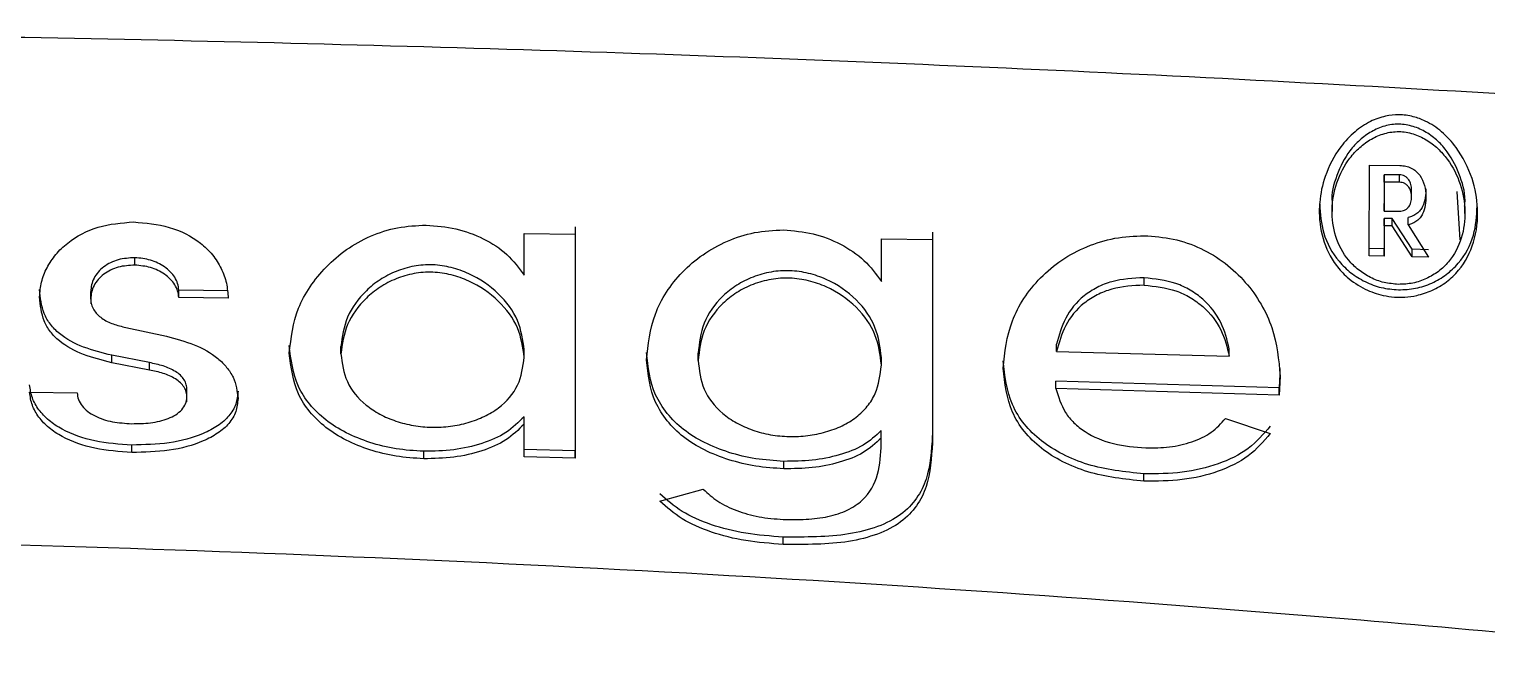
# Model space of a CAD drawing. Extents: x 943 to 1030, y 781 to 934.
# Drawn here: x 1010.415 to 1012.041, y 875.859 to 876.557 of the extents above; entities that cross this region are included whole.
import ezdxf

# ---------------------------------------------------------------- set-up
doc = ezdxf.new("R2010")
doc.units = 0
doc.header["$MEASUREMENT"] = 0
doc.layers.add('1', color=4, linetype='Continuous')

# ---------------------------------------------------------------- blocks, each defined once
blk = doc.blocks.new('AIRA')
at = {"layer": '1', "color": 3, "linetype": 'Continuous', "lineweight": 25}
for p, q in [((68.7324, 73.1382), (68.7325, 73.2393)), ((68.7325, 73.2393), (68.7666, 73.239)), ((68.7488, 73.2288), (68.7488, 73.1966)), ((68.7659, 73.2286), (68.7488, 73.2288)), ((68.7488, 73.2206), (68.7488, 73.2288)), ((68.7488, 73.2206), (68.7488, 73.1883)), ((68.7659, 73.2204), (68.7488, 73.2206)), ((68.7659, 73.2204), (68.7659, 73.2286)), ((68.7796, 73.2039), (68.7796, 73.2121)), ((68.8339, 73.1562), (68.8305, 73.2101)), ((68.6908, 73.1959), (68.6908, 73.1876)), ((68.7488, 73.1883), (68.7488, 73.1966)), ((68.7488, 73.1883), (68.7659, 73.1881)), ((68.839, 73.1856), (68.839, 73.1938)), ((68.758, 73.18), (68.7488, 73.1801)), ((68.7488, 73.1801), (68.7488, 73.1462)), ((68.7488, 73.1718), (68.7488, 73.1801)), ((68.7488, 73.1718), (68.7488, 73.1379)), ((68.758, 73.1717), (68.7488, 73.1718)), ((68.7801, 73.1456), (68.758, 73.18)), ((68.758, 73.1717), (68.758, 73.18)), ((68.7801, 73.1373), (68.758, 73.1717)), ((68.7758, 73.1729), (68.7758, 73.1811)), ((68.7758, 73.1729), (68.7985, 73.137)), ((67.7897, 73.1633), (67.8467, 73.1625)), ((67.7897, 73.1167), (67.7897, 73.1633)), ((68.1881, 73.1097), (68.1882, 73.1574)), ((68.1882, 73.1574), (68.2452, 73.1565)), ((67.3554, 73.128), (67.3554, 73.1363)), ((68.7488, 73.1462), (68.7324, 73.1465)), ((68.7488, 73.1379), (68.7324, 73.1382)), ((68.7488, 73.1379), (68.7488, 73.1462)), ((68.7985, 73.1452), (68.7801, 73.1456)), ((68.7801, 73.1373), (68.7801, 73.1456)), ((68.7985, 73.137), (68.7801, 73.1373)), ((68.4811, 73.1057), (68.4811, 73.1139)), ((67.3062, 73.0901), (67.3062, 73.0984)), ((67.3062, 73.0901), (67.3062, 73.0849)), ((67.4595, 73.0993), (67.4045, 73.1001)), ((67.4045, 73.0918), (67.4045, 73.1001)), ((67.4595, 73.0911), (67.4045, 73.0918)), ((67.3455, 73.0584), (67.3907, 73.0486)), ((68.3835, 73.0316), (68.3835, 73.0399)), ((67.3717, 73.0193), (67.3297, 73.0275)), ((67.3297, 73.0192), (67.3297, 73.0275)), ((67.5853, 73.029), (67.5853, 73.0373)), ((67.7897, 73.0252), (67.7897, 73.0334)), ((67.9838, 73.0215), (67.9838, 73.0298)), ((68.1881, 73.0166), (68.1881, 73.0249)), ((68.3835, 73.0316), (68.5761, 73.0264)), ((68.5761, 73.0264), (68.5761, 73.0347)), ((67.3717, 73.011), (67.3297, 73.0192)), ((67.3717, 73.011), (67.3717, 73.0193)), ((68.6326, 73.0065), (68.6317, 72.9912)), ((68.633, 73.0043), (68.633, 73.0126)), ((67.4136, 72.9757), (67.4136, 72.989)), ((68.6317, 72.9912), (68.3828, 72.9987)), ((68.3828, 72.9905), (68.3828, 72.9987)), ((68.6317, 72.9829), (68.3828, 72.9905)), ((68.633, 73.0043), (68.6317, 72.9829)), ((68.6317, 72.9829), (68.6317, 72.9912)), ((67.238, 72.9863), (67.2911, 72.9855)), ((67.4705, 72.9792), (67.4705, 72.9875)), ((67.7896, 72.9507), (67.7896, 72.959)), ((68.5721, 72.957), (68.6219, 72.9402)), ((67.7896, 72.9143), (67.7896, 72.9507)), ((68.188, 72.9352), (68.188, 72.9435)), ((67.3519, 72.9191), (67.3519, 72.9274)), ((68.188, 72.9287), (68.188, 72.9352)), ((68.245, 72.9297), (68.245, 72.938)), ((67.6776, 72.9121), (67.6776, 72.9204)), ((67.8466, 72.921), (67.7896, 72.9225)), ((67.8466, 72.9128), (67.7896, 72.9143)), ((67.8466, 72.9128), (67.8466, 72.921)), ((68.0793, 72.9009), (68.0793, 72.9092)), ((68.481, 72.887), (68.481, 72.8952)), ((67.9411, 72.8647), (67.9895, 72.8781)), ((68.0786, 72.8166), (68.0786, 72.8248))]:
    blk.add_line(p, q, dxfattribs=at)
for points, knots in [([(71.6613, 73.0272), (71.2632, 73.0857), (70.4711, 73.2022), (69.2763, 73.2991), (68.0869, 73.3637), (66.8986, 73.3912), (65.719, 73.391), (64.5468, 73.3684), (63.3813, 73.3092), (62.2111, 73.2089), (61.4348, 73.0943), (61.0445, 73.0366)], [0, 0, 0, 0, 0.113392, 0.225638, 0.337341, 0.448782, 0.560233, 0.669481, 0.778832, 0.888788, 1, 1, 1, 1]), ([(68.7649, 73.0921), (68.7648, 73.0921), (68.7647, 73.0921), (68.7643, 73.0922), (68.7628, 73.0922), (68.7573, 73.0925), (68.7449, 73.0944), (68.7263, 73.101), (68.7086, 73.1128), (68.6915, 73.1314), (68.679, 73.1572), (68.676, 73.182), (68.6774, 73.2054), (68.6825, 73.2294), (68.6966, 73.2566), (68.7151, 73.2767), (68.7324, 73.2884), (68.7494, 73.2944), (68.7658, 73.2963), (68.7809, 73.2942), (68.7974, 73.2881), (68.8142, 73.2768), (68.8333, 73.2556), (68.8482, 73.2262), (68.8549, 73.1896), (68.851, 73.1537), (68.8367, 73.1259), (68.819, 73.1089), (68.8029, 73.0994), (68.787, 73.0941), (68.7741, 73.0922), (68.7673, 73.0921), (68.7649, 73.0921)], [0, 0, 0, 0, 0.000072, 0.000597, 0.002016, 0.007306, 0.027584, 0.062548, 0.102855, 0.133014, 0.191275, 0.250029, 0.261691, 0.312456, 0.374569, 0.412995, 0.446626, 0.475632, 0.499758, 0.526062, 0.549056, 0.58483, 0.623805, 0.688795, 0.746269, 0.811934, 0.87362, 0.905757, 0.937092, 0.966767, 0.988236, 1, 1, 1, 1]), ([(68.8386, 73.1939), (68.8387, 73.1947), (68.8403, 73.2055), (68.8345, 73.227), (68.8233, 73.2506), (68.8091, 73.2666), (68.7962, 73.2765), (68.7815, 73.2832), (68.7654, 73.2859), (68.7493, 73.2837), (68.7344, 73.2772), (68.7213, 73.2677), (68.7068, 73.252), (68.6954, 73.2285), (68.6894, 73.2072), (68.691, 73.1966), (68.6911, 73.1959)], [0, 0, 0, 0, 0.0103362, 0.1324628, 0.2548313, 0.3169837, 0.3788154, 0.4396617, 0.5002715, 0.5610115, 0.6221422, 0.6841406, 0.7460655, 0.868533, 0.991308, 1, 1, 1, 1]), ([(68.7649, 73.1065), (68.7703, 73.1067), (68.7811, 73.1072), (68.7963, 73.1126), (68.8099, 73.1206), (68.8248, 73.1348), (68.8367, 73.1577), (68.8405, 73.188), (68.8352, 73.2186), (68.8232, 73.2423), (68.8091, 73.2584), (68.7962, 73.2682), (68.7815, 73.275), (68.7654, 73.2777), (68.7493, 73.2754), (68.7344, 73.269), (68.7213, 73.2595), (68.7068, 73.2437), (68.6947, 73.2202), (68.6893, 73.1897), (68.6933, 73.1595), (68.7053, 73.1368), (68.7201, 73.1223), (68.7335, 73.1138), (68.7486, 73.1079), (68.7595, 73.107), (68.7649, 73.1065)], [0, 0, 0, 0, 0.031306, 0.062452, 0.093722, 0.125114, 0.187471, 0.250061, 0.312313, 0.374688, 0.406368, 0.437886, 0.468901, 0.499796, 0.530757, 0.561917, 0.593519, 0.625084, 0.687509, 0.750092, 0.812601, 0.874775, 0.906112, 0.937441, 0.968662, 1, 1, 1, 1]), ([(68.7666, 73.239), (68.7688, 73.2389), (68.7731, 73.2386), (68.7792, 73.2364), (68.7846, 73.2329), (68.7902, 73.2267), (68.7946, 73.217), (68.7952, 73.2089), (68.7955, 73.2049)], [0, 0, 0, 0, 0.125316, 0.250129, 0.375064, 0.500555, 0.749814, 1, 1, 1, 1]), ([(68.7796, 73.2121), (68.7795, 73.2141), (68.7792, 73.2179), (68.7771, 73.2225), (68.7744, 73.2255), (68.7719, 73.2273), (68.769, 73.2284), (68.7669, 73.2286), (68.7659, 73.2286)], [0, 0, 0, 0, 0.249296, 0.498654, 0.623865, 0.748908, 0.874113, 1, 1, 1, 1]), ([(68.7796, 73.2039), (68.7795, 73.2058), (68.7792, 73.2097), (68.7771, 73.2143), (68.7744, 73.2173), (68.7719, 73.219), (68.769, 73.2202), (68.7669, 73.2203), (68.7659, 73.2204)], [0, 0, 0, 0, 0.249296, 0.498654, 0.623865, 0.748908, 0.874113, 1, 1, 1, 1]), ([(68.7659, 73.1881), (68.7669, 73.1881), (68.7689, 73.1882), (68.7718, 73.1892), (68.7744, 73.1908), (68.7771, 73.1937), (68.7792, 73.1981), (68.7795, 73.2019), (68.7796, 73.2039)], [0, 0, 0, 0, 0.125361, 0.250258, 0.375259, 0.500795, 0.750034, 1, 1, 1, 1]), ([(68.7955, 73.2131), (68.7954, 73.2097), (68.7952, 73.203), (68.7929, 73.1948), (68.7893, 73.189), (68.7855, 73.1853), (68.7809, 73.1827), (68.7775, 73.1816), (68.7758, 73.1811)], [0, 0, 0, 0, 0.249834, 0.499045, 0.624064, 0.749129, 0.874216, 1, 1, 1, 1]), ([(68.7955, 73.2049), (68.7954, 73.2015), (68.7952, 73.1947), (68.7929, 73.1865), (68.7893, 73.1807), (68.7855, 73.1771), (68.7809, 73.1744), (68.7775, 73.1734), (68.7758, 73.1729)], [0, 0, 0, 0, 0.249834, 0.499045, 0.624064, 0.749129, 0.874216, 1, 1, 1, 1]), ([(68.6771, 73.1962), (68.6778, 73.1852), (68.6793, 73.1622), (68.6938, 73.1362), (68.7114, 73.119), (68.7274, 73.1091), (68.7455, 73.1021), (68.7584, 73.101), (68.7649, 73.1004)], [0, 0, 0, 0, 0.233752, 0.488035, 0.615974, 0.744019, 0.871755, 1, 1, 1, 1]), ([(68.7649, 73.1004), (68.7713, 73.1007), (68.7842, 73.1013), (68.8024, 73.1075), (68.8186, 73.1169), (68.8364, 73.1338), (68.8507, 73.1598), (68.852, 73.1828), (68.8527, 73.1937)], [0, 0, 0, 0, 0.12844, 0.25622, 0.384423, 0.513087, 0.768747, 1, 1, 1, 1]), ([(67.2492, 73.0925), (67.2496, 73.0981), (67.2505, 73.1091), (67.2569, 73.1252), (67.2668, 73.1401), (67.2844, 73.1573), (67.3139, 73.1729), (67.3406, 73.1751), (67.354, 73.1761)], [0, 0, 0, 0, 0.125882, 0.25115, 0.376045, 0.500728, 0.749011, 1, 1, 1, 1]), ([(67.354, 73.1761), (67.3675, 73.175), (67.3944, 73.1726), (67.4245, 73.1572), (67.4426, 73.1398), (67.4523, 73.1244), (67.4583, 73.1079), (67.4591, 73.0967), (67.4595, 73.0911)], [0, 0, 0, 0, 0.250121, 0.498624, 0.623907, 0.748542, 0.873827, 1, 1, 1, 1]), ([(67.5277, 73.03), (67.5297, 73.0468), (67.5336, 73.0802), (67.5609, 73.12), (67.5909, 73.146), (67.6179, 73.1611), (67.6483, 73.171), (67.6697, 73.1721), (67.6804, 73.1726)], [0, 0, 0, 0, 0.249759, 0.498829, 0.624122, 0.749066, 0.874321, 1, 1, 1, 1]), ([(67.6804, 73.1726), (67.6915, 73.1717), (67.7137, 73.17), (67.7446, 73.1583), (67.772, 73.1409), (67.7838, 73.1248), (67.7897, 73.1167)], [0, 0, 0, 0, 0.25235, 0.50275, 0.750668, 1, 1, 1, 1]), ([(67.8467, 73.1707), (67.8467, 73.1242), (67.8467, 73.0309), (67.8466, 72.9577), (67.8466, 72.921)], [0, 0, 0, 0, 0.498859, 1, 1, 1, 1]), ([(67.8467, 73.1625), (67.8467, 73.1159), (67.8467, 73.0226), (67.8466, 72.9494), (67.8466, 72.9128)], [0, 0, 0, 0, 0.498859, 1, 1, 1, 1]), ([(67.9261, 73.0223), (67.9279, 73.0394), (67.9316, 73.0734), (67.958, 73.1144), (67.9885, 73.1404), (68.0159, 73.1555), (68.0464, 73.1656), (68.068, 73.1667), (68.0788, 73.1672)], [0, 0, 0, 0, 0.250279, 0.498064, 0.623329, 0.748656, 0.873981, 1, 1, 1, 1]), ([(68.0788, 73.1672), (68.09, 73.1663), (68.1122, 73.1644), (68.1431, 73.1522), (68.1703, 73.1344), (68.1822, 73.1179), (68.1881, 73.1097)], [0, 0, 0, 0, 0.251834, 0.50216, 0.750554, 1, 1, 1, 1]), ([(68.2452, 73.1647), (68.2451, 73.1233), (68.2451, 73.0405), (68.245, 72.9721), (68.245, 72.938)], [0, 0, 0, 0, 0.500251, 1, 1, 1, 1]), ([(68.2452, 73.1565), (68.2451, 73.115), (68.2451, 73.0322), (68.245, 72.9639), (68.245, 72.9297)], [0, 0, 0, 0, 0.500251, 1, 1, 1, 1]), ([(68.3239, 73.0131), (68.3258, 73.0308), (68.3296, 73.066), (68.3572, 73.108), (68.3887, 73.1344), (68.417, 73.1494), (68.4482, 73.1593), (68.4702, 73.1603), (68.4812, 73.1608)], [0, 0, 0, 0, 0.2501011, 0.4978934, 0.6232, 0.74848, 0.8738979, 1, 1, 1, 1]), ([(68.4812, 73.1608), (68.4921, 73.16), (68.5139, 73.1583), (68.5449, 73.1475), (68.5723, 73.1308), (68.6023, 73.1023), (68.6279, 73.0583), (68.6313, 73.0224), (68.633, 73.0043)], [0, 0, 0, 0, 0.1256815, 0.2504706, 0.3754221, 0.5007544, 0.7491867, 1, 1, 1, 1]), ([(67.3554, 73.1363), (67.3491, 73.1359), (67.3397, 73.1353), (67.3283, 73.1309), (67.3206, 73.1263), (67.3143, 73.1204), (67.3097, 73.1136), (67.3067, 73.1061), (67.3064, 73.101), (67.3062, 73.0984)], [0, 0, 0, 0, 0.249141, 0.373938, 0.498554, 0.623725, 0.748685, 0.874113, 1, 1, 1, 1]), ([(67.4045, 73.1001), (67.4042, 73.1025), (67.4036, 73.1075), (67.4002, 73.1145), (67.3952, 73.1208), (67.3866, 73.1279), (67.3733, 73.1345), (67.3613, 73.1357), (67.3554, 73.1363)], [0, 0, 0, 0, 0.125132, 0.250079, 0.375347, 0.500699, 0.750326, 1, 1, 1, 1]), ([(67.3554, 73.128), (67.3491, 73.1276), (67.3397, 73.1271), (67.3283, 73.1226), (67.3206, 73.118), (67.3143, 73.1122), (67.3097, 73.1053), (67.3067, 73.0979), (67.3064, 73.0927), (67.3062, 73.0901)], [0, 0, 0, 0, 0.249141, 0.373938, 0.498554, 0.623725, 0.748685, 0.874113, 1, 1, 1, 1]), ([(67.4045, 73.0918), (67.4042, 73.0943), (67.4036, 73.0992), (67.4002, 73.1062), (67.3952, 73.1126), (67.3866, 73.1197), (67.3733, 73.1263), (67.3613, 73.1274), (67.3554, 73.128)], [0, 0, 0, 0, 0.1251322, 0.2500789, 0.3753472, 0.5006993, 0.7503263, 1, 1, 1, 1]), ([(67.7897, 73.0334), (67.7882, 73.0445), (67.7852, 73.0667), (67.7625, 73.0974), (67.7347, 73.1166), (67.7086, 73.1259), (67.6877, 73.1291), (67.6666, 73.1275), (67.6466, 73.1215), (67.6285, 73.1121), (67.6082, 73.0958), (67.5897, 73.0703), (67.5868, 73.0483), (67.5853, 73.0373)], [0, 0, 0, 0, 0.124861, 0.249326, 0.374407, 0.436717, 0.498901, 0.561112, 0.623652, 0.686706, 0.74969, 0.874546, 1, 1, 1, 1]), ([(67.7897, 73.0252), (67.7882, 73.0363), (67.7852, 73.0585), (67.7625, 73.0891), (67.7347, 73.1084), (67.7086, 73.1176), (67.6877, 73.1208), (67.6666, 73.1192), (67.6466, 73.1133), (67.6285, 73.1038), (67.6082, 73.0876), (67.5897, 73.0621), (67.5868, 73.0401), (67.5853, 73.029)], [0, 0, 0, 0, 0.124861, 0.249326, 0.374407, 0.436717, 0.498901, 0.561112, 0.623652, 0.686706, 0.74969, 0.874546, 1, 1, 1, 1]), ([(68.1881, 73.0249), (68.1867, 73.0363), (68.184, 73.0589), (68.1618, 73.0907), (68.1336, 73.1102), (68.1072, 73.1194), (68.0861, 73.1225), (68.0649, 73.121), (68.0447, 73.1153), (68.0263, 73.1061), (68.0057, 73.0898), (67.9876, 73.0635), (67.985, 73.041), (67.9838, 73.0298)], [0, 0, 0, 0, 0.124948, 0.249356, 0.374617, 0.437003, 0.499168, 0.561376, 0.62381, 0.686611, 0.749651, 0.874484, 1, 1, 1, 1]), ([(68.1881, 73.0166), (68.1867, 73.028), (68.184, 73.0507), (68.1618, 73.0824), (68.1336, 73.1019), (68.1072, 73.1111), (68.0861, 73.1142), (68.0649, 73.1127), (68.0447, 73.1071), (68.0263, 73.0979), (68.0057, 73.0815), (67.9876, 73.0552), (67.985, 73.0328), (67.9838, 73.0215)], [0, 0, 0, 0, 0.1249483, 0.2493556, 0.3746167, 0.4370032, 0.4991682, 0.5613765, 0.6238096, 0.6866115, 0.7496512, 0.8744841, 1, 1, 1, 1]), ([(68.4811, 73.1139), (68.4689, 73.1133), (68.4506, 73.1123), (68.4284, 73.1035), (68.4091, 73.0911), (68.3914, 73.0692), (68.3862, 73.0497), (68.3835, 73.0399)], [0, 0, 0, 0, 0.2502781, 0.3745113, 0.4993503, 0.7481507, 1, 1, 1, 1]), ([(68.4811, 73.1057), (68.4689, 73.105), (68.4506, 73.104), (68.4284, 73.0952), (68.4091, 73.0829), (68.3914, 73.061), (68.3862, 73.0414), (68.3835, 73.0316)], [0, 0, 0, 0, 0.2502781, 0.3745113, 0.4993503, 0.7481507, 1, 1, 1, 1]), ([(68.5761, 73.0347), (68.5737, 73.0446), (68.5689, 73.0644), (68.5517, 73.0869), (68.5331, 73.1004), (68.5115, 73.1106), (68.4933, 73.1126), (68.4811, 73.1139)], [0, 0, 0, 0, 0.250562, 0.499168, 0.624543, 0.749433, 1, 1, 1, 1]), ([(68.4811, 73.1057), (68.4932, 73.1044), (68.5114, 73.1024), (68.533, 73.0922), (68.5517, 73.0787), (68.5689, 73.0562), (68.5737, 73.0364), (68.5761, 73.0264)], [0, 0, 0, 0, 0.249739, 0.374665, 0.500101, 0.749804, 1, 1, 1, 1]), ([(67.3297, 73.0275), (67.3191, 73.0301), (67.2978, 73.0354), (67.2742, 73.0478), (67.2608, 73.0618), (67.2514, 73.078), (67.2501, 73.0916), (67.2492, 73.1008)], [0, 0, 0, 0, 0.251783, 0.500072, 0.624344, 0.748695, 1, 1, 1, 1]), ([(67.3297, 73.0192), (67.3191, 73.0219), (67.2978, 73.0272), (67.2742, 73.0396), (67.2608, 73.0535), (67.2514, 73.0697), (67.2501, 73.0834), (67.2492, 73.0925)], [0, 0, 0, 0, 0.251783, 0.500072, 0.624344, 0.748695, 1, 1, 1, 1]), ([(67.3062, 73.0901), (67.3064, 73.0881), (67.3067, 73.084), (67.3094, 73.0782), (67.3133, 73.073), (67.3203, 73.0672), (67.3311, 73.0619), (67.3407, 73.0596), (67.3455, 73.0584)], [0, 0, 0, 0, 0.125625, 0.250582, 0.375568, 0.500489, 0.749031, 1, 1, 1, 1]), ([(67.3907, 73.0486), (67.4012, 73.0458), (67.4221, 73.0404), (67.445, 73.0276), (67.4583, 73.0142), (67.468, 72.9992), (67.4695, 72.9872), (67.4705, 72.9792)], [0, 0, 0, 0, 0.2510265, 0.4989173, 0.623579, 0.7485426, 1, 1, 1, 1]), ([(67.6776, 72.9204), (67.6672, 72.921), (67.6466, 72.9224), (67.6172, 72.9297), (67.5906, 72.9405), (67.5604, 72.9596), (67.5335, 72.9916), (67.5296, 73.0227), (67.5277, 73.0383)], [0, 0, 0, 0, 0.125719, 0.250854, 0.37588, 0.500743, 0.749096, 1, 1, 1, 1]), ([(67.6776, 72.9121), (67.6672, 72.9128), (67.6466, 72.9141), (67.6172, 72.9215), (67.5906, 72.9322), (67.5604, 72.9513), (67.5335, 72.9833), (67.5296, 73.0144), (67.5277, 73.03)], [0, 0, 0, 0, 0.125719, 0.250854, 0.37588, 0.500743, 0.749096, 1, 1, 1, 1]), ([(67.5853, 73.029), (67.5867, 73.0185), (67.5894, 72.9973), (67.608, 72.975), (67.6283, 72.9614), (67.6463, 72.9537), (67.6661, 72.9487), (67.6868, 72.9467), (67.7076, 72.9479), (67.7274, 72.952), (67.7456, 72.9589), (67.7665, 72.9715), (67.7855, 72.9933), (67.7883, 73.0145), (67.7897, 73.0252)], [0, 0, 0, 0, 0.12499, 0.249364, 0.312143, 0.374762, 0.437131, 0.499404, 0.561771, 0.624289, 0.687076, 0.750133, 0.874832, 1, 1, 1, 1]), ([(68.0793, 72.9092), (68.0688, 72.9099), (68.0477, 72.9113), (68.0177, 72.9186), (67.9902, 72.9295), (67.9667, 72.9442), (67.9484, 72.9623), (67.9307, 72.9901), (67.9279, 73.0144), (67.9261, 73.0306)], [0, 0, 0, 0, 0.125805, 0.250976, 0.375602, 0.499986, 0.624243, 0.748979, 1, 1, 1, 1]), ([(68.0793, 72.9009), (68.0688, 72.9016), (68.0477, 72.9031), (68.0177, 72.9104), (67.9902, 72.9213), (67.9667, 72.9359), (67.9484, 72.9541), (67.9307, 72.9819), (67.9279, 73.0061), (67.9261, 73.0223)], [0, 0, 0, 0, 0.1258048, 0.2509755, 0.3756018, 0.4999864, 0.6242426, 0.7489787, 1, 1, 1, 1]), ([(67.9838, 73.0215), (67.985, 73.0107), (67.9875, 72.989), (68.0056, 72.9658), (68.0261, 72.9517), (68.0443, 72.9436), (68.0642, 72.9384), (68.0852, 72.9364), (68.1061, 72.9375), (68.1262, 72.9415), (68.1447, 72.9484), (68.1606, 72.958), (68.173, 72.9703), (68.185, 72.9892), (68.1868, 73.0057), (68.1881, 73.0166)], [0, 0, 0, 0, 0.124782, 0.249008, 0.31191, 0.374467, 0.43678, 0.499078, 0.561573, 0.62413, 0.686729, 0.749479, 0.812048, 0.874509, 1, 1, 1, 1]), ([(68.481, 72.8952), (68.4596, 72.8975), (68.4274, 72.901), (68.39, 72.9165), (68.3657, 72.9315), (68.3468, 72.9504), (68.3286, 72.9794), (68.3258, 73.0046), (68.3239, 73.0214)], [0, 0, 0, 0, 0.250192, 0.374872, 0.499336, 0.623741, 0.748611, 1, 1, 1, 1]), ([(67.4136, 72.989), (67.4134, 72.9909), (67.4132, 72.9947), (67.4106, 73.0002), (67.4065, 73.0053), (67.3989, 73.0109), (67.3871, 73.016), (67.3768, 73.0182), (67.3717, 73.0193)], [0, 0, 0, 0, 0.125279, 0.250079, 0.375087, 0.500396, 0.749665, 1, 1, 1, 1]), ([(67.4136, 72.9807), (67.4134, 72.9826), (67.4132, 72.9864), (67.4106, 72.992), (67.4065, 72.997), (67.3989, 73.0027), (67.3871, 73.0078), (67.3768, 73.01), (67.3717, 73.011)], [0, 0, 0, 0, 0.125279, 0.250079, 0.375087, 0.500396, 0.749665, 1, 1, 1, 1]), ([(68.481, 72.887), (68.4596, 72.8893), (68.4274, 72.8928), (68.39, 72.9082), (68.3657, 72.9233), (68.3468, 72.9422), (68.3286, 72.9711), (68.3258, 72.9963), (68.3239, 73.0131)], [0, 0, 0, 0, 0.250192, 0.374872, 0.499336, 0.623741, 0.748611, 1, 1, 1, 1]), ([(67.3519, 72.9274), (67.338, 72.9283), (67.3103, 72.9303), (67.2789, 72.9415), (67.2591, 72.9545), (67.2479, 72.9664), (67.2402, 72.9799), (67.2387, 72.9896), (67.238, 72.9946)], [0, 0, 0, 0, 0.250008, 0.49839, 0.623598, 0.748656, 0.874, 1, 1, 1, 1]), ([(68.3828, 72.9905), (68.3855, 72.9813), (68.3896, 72.9676), (68.4025, 72.9519), (68.419, 72.9387), (68.4466, 72.9273), (68.4708, 72.9252), (68.483, 72.9241)], [0, 0, 0, 0, 0.250208, 0.37444, 0.499608, 0.748677, 1, 1, 1, 1]), ([(67.3519, 72.9191), (67.338, 72.9201), (67.3103, 72.9221), (67.2789, 72.9333), (67.2591, 72.9463), (67.2479, 72.9582), (67.2402, 72.9716), (67.2387, 72.9814), (67.238, 72.9863)], [0, 0, 0, 0, 0.250008, 0.49839, 0.623598, 0.748656, 0.874, 1, 1, 1, 1]), ([(67.2911, 72.9855), (67.2914, 72.983), (67.292, 72.9779), (67.2963, 72.9708), (67.3026, 72.9646), (67.3135, 72.958), (67.3303, 72.9525), (67.3447, 72.9517), (67.352, 72.9512)], [0, 0, 0, 0, 0.125201, 0.250172, 0.3753, 0.500711, 0.750261, 1, 1, 1, 1]), ([(67.4705, 72.9875), (67.47, 72.9826), (67.469, 72.9727), (67.461, 72.9594), (67.4483, 72.9484), (67.4267, 72.9371), (67.394, 72.9283), (67.366, 72.9277), (67.3519, 72.9274)], [0, 0, 0, 0, 0.125632, 0.250272, 0.375166, 0.501024, 0.749758, 1, 1, 1, 1]), ([(67.4705, 72.9792), (67.47, 72.9743), (67.469, 72.9644), (67.461, 72.9511), (67.4483, 72.9401), (67.4267, 72.9288), (67.394, 72.92), (67.366, 72.9194), (67.3519, 72.9191)], [0, 0, 0, 0, 0.125632, 0.250272, 0.375166, 0.501024, 0.749758, 1, 1, 1, 1]), ([(67.352, 72.9512), (67.359, 72.9513), (67.3731, 72.9515), (67.39, 72.9554), (67.4013, 72.961), (67.408, 72.9666), (67.4126, 72.9733), (67.4132, 72.9782), (67.4136, 72.9807)], [0, 0, 0, 0, 0.2509503, 0.4992521, 0.6247256, 0.7499959, 0.8746402, 1, 1, 1, 1]), ([(67.7896, 72.959), (67.7834, 72.9527), (67.7708, 72.9403), (67.7428, 72.9284), (67.7114, 72.921), (67.6889, 72.9206), (67.6776, 72.9204)], [0, 0, 0, 0, 0.2490933, 0.4975589, 0.7481941, 1, 1, 1, 1]), ([(68.483, 72.9241), (68.4919, 72.9242), (68.5097, 72.9244), (68.5348, 72.9303), (68.5572, 72.9407), (68.5671, 72.9515), (68.5721, 72.957)], [0, 0, 0, 0, 0.251494, 0.500507, 0.749334, 1, 1, 1, 1]), ([(67.7896, 72.9507), (67.7834, 72.9445), (67.7708, 72.9321), (67.7428, 72.9201), (67.7114, 72.9128), (67.6889, 72.9123), (67.6776, 72.9121)], [0, 0, 0, 0, 0.249093, 0.497559, 0.748194, 1, 1, 1, 1]), ([(68.188, 72.9435), (68.1817, 72.9377), (68.1691, 72.9261), (68.1415, 72.9158), (68.1113, 72.9095), (68.09, 72.9093), (68.0793, 72.9092)], [0, 0, 0, 0, 0.249563, 0.499042, 0.748896, 1, 1, 1, 1]), ([(68.6219, 72.9484), (68.6144, 72.9396), (68.5994, 72.9221), (68.5645, 72.9052), (68.5242, 72.8955), (68.4954, 72.8953), (68.481, 72.8952)], [0, 0, 0, 0, 0.249909, 0.498884, 0.748725, 1, 1, 1, 1]), ([(68.6219, 72.9402), (68.6144, 72.9314), (68.5994, 72.9139), (68.5645, 72.8969), (68.5242, 72.8873), (68.4954, 72.8871), (68.481, 72.887)], [0, 0, 0, 0, 0.2499086, 0.4988839, 0.7487248, 1, 1, 1, 1]), ([(68.245, 72.938), (68.244, 72.9212), (68.2426, 72.896), (68.2284, 72.8676), (68.211, 72.8491), (68.1848, 72.8356), (68.1412, 72.8245), (68.1036, 72.8247), (68.0786, 72.8248)], [0, 0, 0, 0, 0.249349, 0.375038, 0.500403, 0.625244, 0.750197, 1, 1, 1, 1]), ([(68.245, 72.9297), (68.244, 72.913), (68.2426, 72.8877), (68.2284, 72.8593), (68.211, 72.8409), (68.1848, 72.8273), (68.1412, 72.8162), (68.1036, 72.8164), (68.0786, 72.8166)], [0, 0, 0, 0, 0.249349, 0.375038, 0.500403, 0.625244, 0.750197, 1, 1, 1, 1]), ([(68.0786, 72.8444), (68.0871, 72.8443), (68.1042, 72.844), (68.1291, 72.8471), (68.1509, 72.8542), (68.173, 72.869), (68.1862, 72.8942), (68.1874, 72.9172), (68.188, 72.9287)], [0, 0, 0, 0, 0.1254919, 0.2501682, 0.3750523, 0.5005709, 0.750149, 1, 1, 1, 1]), ([(68.188, 72.9352), (68.1817, 72.9294), (68.1691, 72.9178), (68.1415, 72.9075), (68.1113, 72.9012), (68.09, 72.901), (68.0793, 72.9009)], [0, 0, 0, 0, 0.249563, 0.499042, 0.748896, 1, 1, 1, 1]), ([(67.9895, 72.8781), (67.9946, 72.8734), (68.0045, 72.8641), (68.0263, 72.8538), (68.0513, 72.8466), (68.0695, 72.8451), (68.0786, 72.8444)], [0, 0, 0, 0, 0.251108, 0.500562, 0.749465, 1, 1, 1, 1]), ([(68.0786, 72.8248), (68.0645, 72.8258), (68.0365, 72.8279), (67.9976, 72.8378), (67.9642, 72.8525), (67.9488, 72.8661), (67.9411, 72.873)], [0, 0, 0, 0, 0.2506508, 0.4994033, 0.7486592, 1, 1, 1, 1]), ([(68.0786, 72.8166), (68.0645, 72.8176), (68.0365, 72.8197), (67.9976, 72.8296), (67.9642, 72.8443), (67.9488, 72.8579), (67.9411, 72.8647)], [0, 0, 0, 0, 0.250651, 0.499403, 0.748659, 1, 1, 1, 1]), ([(71.6596, 72.3), (71.5039, 72.3322), (71.1893, 72.3973), (70.7095, 72.4832), (70.2182, 72.5612), (69.7153, 72.6298), (69.2158, 72.6872), (68.6334, 72.7419), (67.9575, 72.7888), (67.1637, 72.8213), (66.4428, 72.8308), (65.8142, 72.8259), (65.2968, 72.8128), (64.7955, 72.7913), (64.3108, 72.7618), (63.8281, 72.7235), (63.2417, 72.6655), (62.5549, 72.5785), (61.786, 72.4569), (61.2853, 72.356), (61.0386, 72.3062)], [0, 0, 0, 0, 0.044709, 0.090349, 0.13691, 0.184379, 0.232745, 0.277954, 0.348418, 0.422679, 0.500679, 0.550525, 0.598903, 0.645795, 0.691185, 0.735062, 0.781563, 0.856423, 0.929252, 1, 1, 1, 1])]:
    blk.add_open_spline(points, degree=3, knots=knots, dxfattribs=at)

msp = doc.modelspace()

# ---------------------------------------------------------------- block references
at = {"layer": '1'}
msp.add_blockref('AIRA', (943.1775, 803.1658), dxfattribs=at)

doc.saveas('drawing.dxf')
